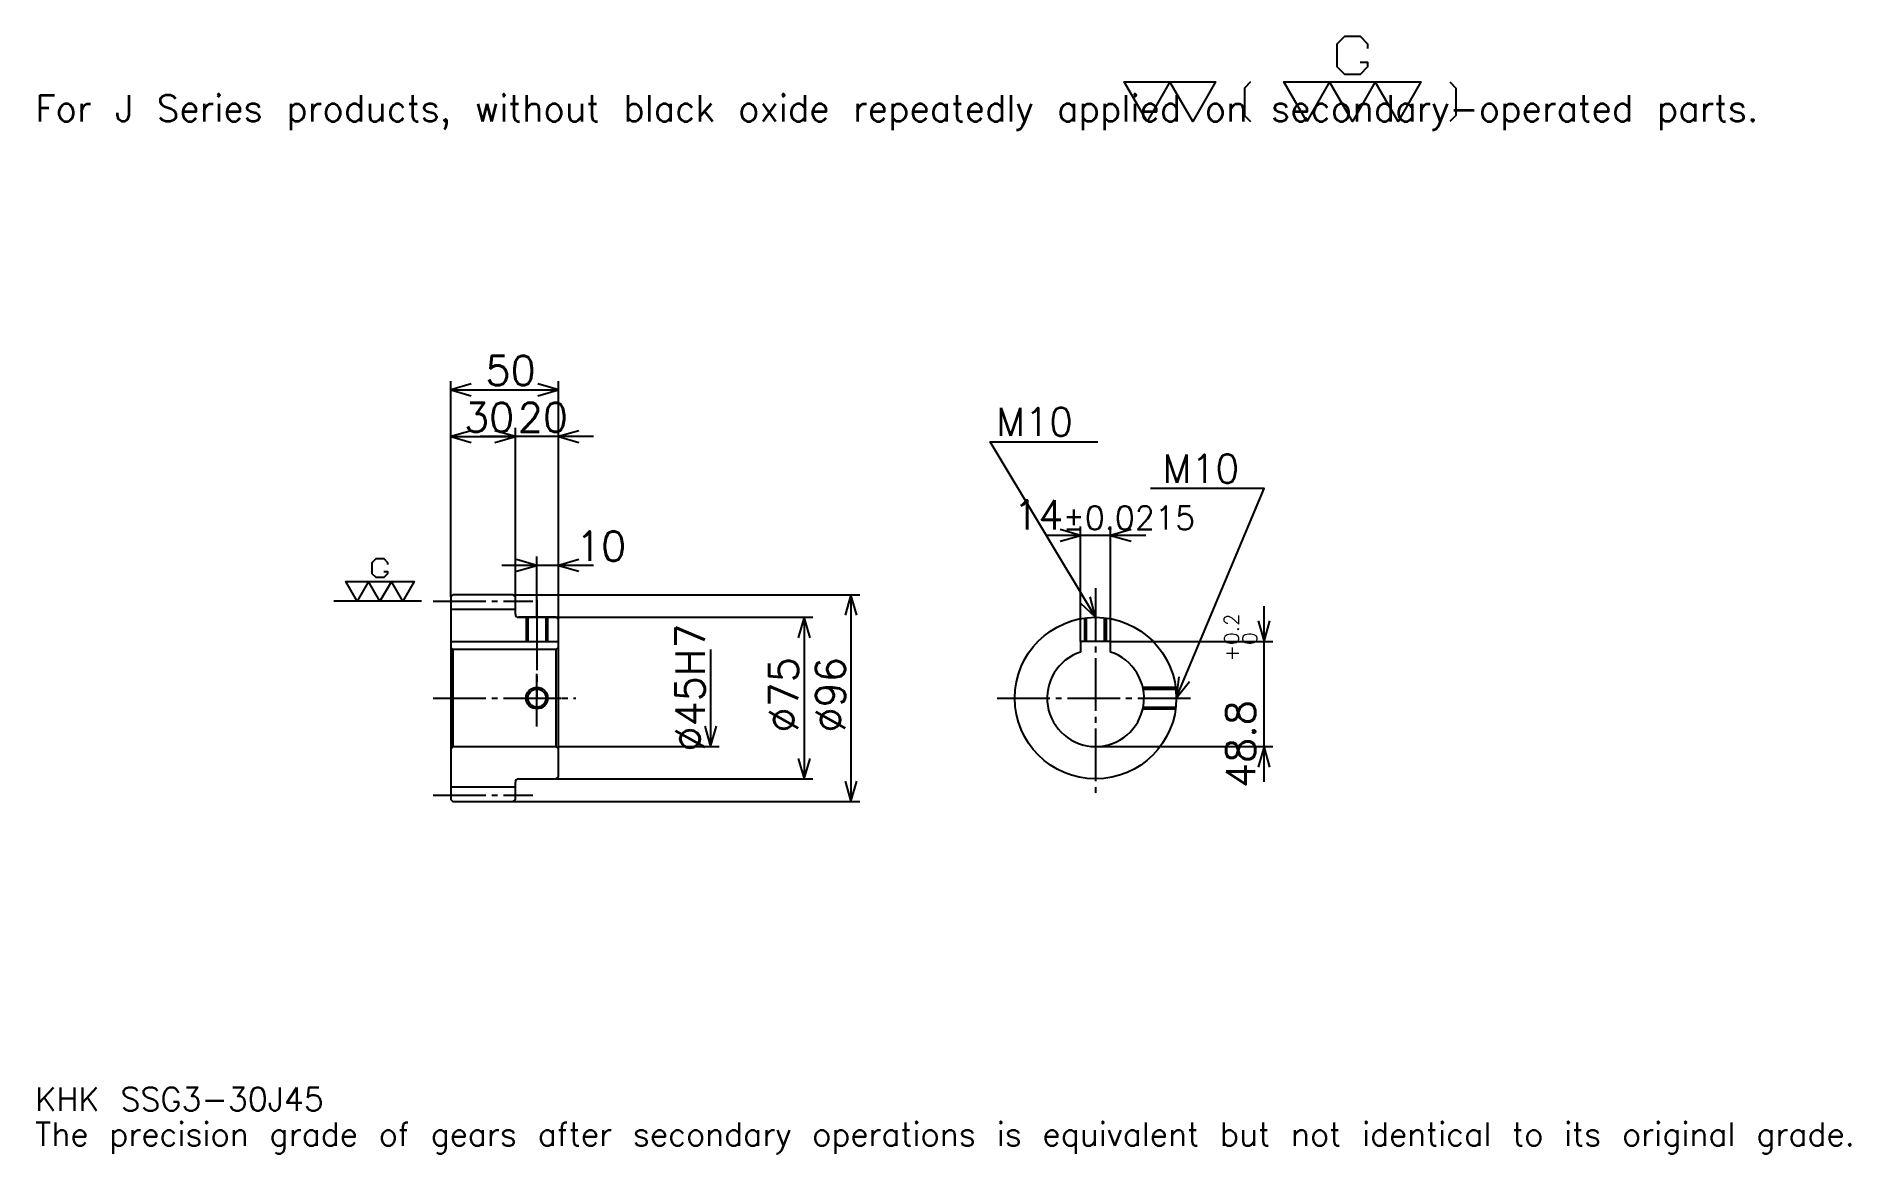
# Model space of a CAD drawing. Extents: x 28 to 870, y 10 to 529.
import ezdxf

# ---------------------------------------------------------------- set-up
doc = ezdxf.new("R2010")
doc.units = 0
doc.linetypes.add('DASHDOT', pattern=[32.608695, 24.456522, -2.717391, 2.717391, -2.717391])
doc.layers.get('0').update_dxf_attribs({"linetype": 'CONTINUOUS'})
doc.layers.add('DASHDOT', color=6, linetype='DASHDOT')
doc.styles.add('KANJI', font='TXT', dxfattribs={"bigfont": 'BIGFONT'})

msp = doc.modelspace()

# ---------------------------------------------------------------- linework, layer by layer
at = {"color": 5}
for p, q in [((220.108688, 269.467407), (220.108688, 368.652161)), ((220.108688, 364.576111), (270.108704, 364.576111)), ((270.108704, 269.467407), (270.108704, 368.652161)), ((250.108688, 269.467407), (250.108688, 346.913055)), ((220.108688, 342.836975), (250.108688, 342.836975)), ((286.413025, 342.836975), (233.804337, 342.836975)), ((542.869568, 297.010864), (496.260864, 297.010864)), ((512.565186, 247.767395), (512.565186, 301.086945)), ((526.565186, 247.767395), (526.565186, 301.086945)), ((260.108704, 269.467407), (260.108704, 287.130432)), ((286.413025, 283.054352), (243.804337, 283.054352)), ((220.108688, 268.467407), (220.108688, 269.467407)), ((249.108688, 269.467407), (270.108704, 269.467407)), ((250.108688, 268.467407), (250.108688, 269.467407)), ((260.108704, 258.967407), (260.108704, 269.467407)), ((260.108704, 258.967407), (260.108704, 269.467407)), ((270.108704, 269.467407), (410.054321, 269.467407)), ((270.108704, 257.967407), (270.108704, 269.467407)), ((405.978271, 269.467407), (405.978271, 173.467392)), ((597.82605, 182.66304), (597.82605, 264.071747)), ((251.608688, 258.967407), (270.108704, 258.967407)), ((270.108704, 258.967407), (388.315186, 258.967407)), ((384.239136, 258.967407), (384.239136, 183.967392)), ((526.565186, 247.767395), (601.902161, 247.767395)), ((340.760864, 243.967392), (340.760864, 198.967392)), ((270.108704, 198.967392), (344.836945, 198.967392)), ((519.565186, 198.967392), (601.902161, 198.967392)), ((251.608688, 183.967392), (270.108704, 183.967392)), ((270.108704, 183.967392), (388.315186, 183.967392)), ((249.108688, 173.467392), (270.108704, 173.467392)), ((270.108704, 173.467392), (410.054321, 173.467392))]:
    msp.add_line(p, q, dxfattribs=at)
at = {"color": 7}
msp.add_line((206.521729, 266.467407), (165.760864, 266.467407), dxfattribs=at)
at = {"color": 4}
for p, q in [((220.108688, 262.717407), (250.108688, 262.717407)), ((220.108688, 247.767395), (270.108704, 247.767395)), ((269.108704, 243.967392), (270.108704, 244.967392)), ((221.108688, 243.967392), (221.108688, 198.967392)), ((269.108704, 198.967392), (270.108704, 197.967392)), ((220.108688, 180.217392), (250.108688, 180.217392))]:
    msp.add_line(p, q, dxfattribs=at)
at = {"color": 7}
for points in [[(642.391296, 516.684753), (645.92395, 516.684753), (645.92395, 514.565186), (642.391296, 511.032593), (635.326111, 511.032593), (631.793518, 514.565186), (631.793518, 525.163025), (635.326111, 528.695679), (642.391296, 528.695679), (645.92395, 525.163025), (645.92395, 523.043457)], [(543.478271, 489.130432), (532.880432, 507.5), (575.271729, 507.5), (564.67395, 489.130432), (554.076111, 507.5), (543.478271, 489.130432)], [(591.521729, 507.5), (588.695679, 504.67392), (588.695679, 491.956512), (591.521729, 489.130432)], [(617.663086, 489.130432), (607.065247, 507.5), (670.652161, 507.5), (660.054382, 489.130432), (649.456543, 507.5), (638.858704, 489.130432), (628.260864, 507.5), (617.663086, 489.130432)], [(684.076111, 507.5), (686.902222, 504.67392), (686.902222, 491.956512), (684.076111, 489.130432)], [(188.994568, 280.244568), (190.760864, 280.244568), (190.760864, 279.184784), (188.994568, 277.418488), (185.461945, 277.418488), (183.695648, 279.184784), (183.695648, 284.483704), (185.461945, 286.25), (188.994568, 286.25), (190.760864, 284.483704), (190.760864, 283.42392)], [(176.630432, 266.467407), (171.331512, 275.652161), (203.125, 275.652161), (197.82608, 266.467407), (192.527161, 275.652161), (187.228256, 266.467407), (181.929337, 275.652161), (176.630432, 266.467407)]]:
    msp.add_lwpolyline(points, dxfattribs=at)
at = {"color": 5}
for points in [[(229.619553, 367.293488), (220.108688, 364.576111), (229.619553, 361.858704)], [(260.597809, 361.858704), (270.108704, 364.576111), (260.597809, 367.293488)], [(229.619553, 345.554352), (220.108688, 342.836975), (229.619553, 340.119568)], [(240.597824, 340.119568), (250.108688, 342.836975), (240.597824, 345.554352)], [(240.597824, 340.119568), (250.108688, 342.836975), (240.597824, 345.554352)], [(279.619568, 345.554352), (270.108704, 342.836975), (279.619568, 340.119568)], [(519.565186, 258.967407), (470.652161, 340.489136), (520.652161, 340.489136)], [(557.065186, 221.467392), (597.82605, 318.75), (545.108704, 318.75)], [(503.054321, 294.293457), (512.565186, 297.010864), (503.054321, 299.728271)], [(536.07605, 299.728271), (526.565186, 297.010864), (536.07605, 294.293457)], [(250.597824, 280.336945), (260.108704, 283.054352), (250.597824, 285.771729)], [(279.619568, 285.771729), (270.108704, 283.054352), (279.619568, 280.336945)], [(408.695648, 259.956512), (405.978271, 269.467407), (403.260864, 259.956512)], [(512.341736, 265.724792), (519.565186, 258.967407), (517.002014, 268.520996)], [(386.956512, 249.456528), (384.239136, 258.967407), (381.521729, 249.456528)], [(595.108704, 257.278259), (597.82605, 247.767395), (600.543457, 257.278259)], [(558.234314, 231.289505), (557.065186, 221.467392), (563.246887, 229.18927)], [(338.043457, 208.478256), (340.760864, 198.967392), (343.478271, 208.478256)], [(600.543457, 189.456512), (597.82605, 198.967392), (595.108704, 189.456512)], [(381.521729, 193.478256), (384.239136, 183.967392), (386.956512, 193.478256)], [(403.260864, 182.978271), (405.978271, 173.467392), (408.695648, 182.978271)]]:
    msp.add_lwpolyline(points, dxfattribs=at)
at = {"color": 4}
for points in [[(250.108688, 260.467407), (250.108688, 268.467407), (249.108688, 269.467407), (221.108688, 269.467407), (220.108688, 268.467407), (220.108688, 197.967392)], [(251.608688, 183.967392), (269.108704, 183.967392), (270.108704, 184.967392), (270.108704, 257.967407), (269.108704, 258.967407), (251.608688, 258.967407)], [(255.108688, 258.967407), (255.108688, 247.767395)], [(255.918686, 258.967407), (255.918686, 247.767395)], [(264.298676, 258.967407), (264.298676, 247.767395)], [(265.108704, 258.967407), (265.108704, 247.767395)], [(514.565186, 247.767395), (514.565186, 258.632568)], [(515.375183, 247.767395), (515.375183, 258.732574)], [(523.755188, 247.767395), (523.755188, 258.732574)], [(524.565186, 247.767395), (524.565186, 258.632568)], [(220.108688, 197.967392), (221.108688, 198.967392), (269.108704, 198.967392), (269.108704, 243.967392), (221.108688, 243.967392), (220.108688, 244.967392)], [(526.565186, 242.8508), (526.565186, 247.767395), (512.565186, 247.767395), (512.565186, 242.8508)], [(541.502625, 226.467392), (556.730347, 226.467392)], [(541.671631, 225.657394), (556.830383, 225.657394)], [(541.502625, 216.467392), (556.730347, 216.467392)], [(541.671631, 217.27739), (556.830383, 217.27739)], [(220.108688, 197.967392), (220.108688, 174.467392), (221.108688, 173.467392), (249.108688, 173.467392), (250.108688, 174.467392), (250.108688, 182.467392)]]:
    msp.add_lwpolyline(points, dxfattribs=at)
for centre, radius in [((519.565186, 221.467392), 37.5), ((260.108704, 221.467392), 4.19)]:
    msp.add_circle(centre, radius, dxfattribs=at)
at = {"color": 7}
msp.add_circle((260.108704, 221.467392), 5, dxfattribs=at)
at = {"color": 4}
for centre, radius, start, end in [((251.608688, 260.467407), 1.5, 180, 270), ((519.565186, 221.467392), 22.5, 108.12620381, 71.87379619), ((251.608688, 182.467392), 1.5, 90, 180)]:
    msp.add_arc(centre, radius, start, end, dxfattribs=at)
at = {"layer": 'DASHDOT', "color": 7}
for p, q in [((519.565186, 272.554352), (519.565186, 175.815216)), ((211.956512, 266.467407), (258.260864, 266.467407)), ((260.108704, 258.967407), (260.108704, 221.467392)), ((211.956512, 221.467392), (278.260864, 221.467392)), ((473.913025, 221.467392), (565.217407, 221.467392)), ((211.956512, 176.467392), (258.260864, 176.467392))]:
    msp.add_line(p, q, dxfattribs=at)
for points in [[(260.108704, 267.119568), (260.108704, 239.615219)], [(260.108704, 208.315216), (260.108704, 234.619568)], [(246.956512, 221.467392), (273.260864, 221.467392)]]:
    msp.add_lwpolyline(points, dxfattribs=at)

# ---------------------------------------------------------------- texts
at = {"color": 7, "style": 'KANJI'}
for s, height, p in [('For J Series products, without black oxide repeatedly applied on secondary-operated parts.', 12.228261, (27.173914, 489.130432)), ('50', 13.586957, (236.277161, 366.75)), ('30', 13.586957, (226.277161, 345.010864)), ('20', 13.586957, (251.277161, 345.010864)), ('M10', 13.043479, (473.369568, 343.206512)), ('M10', 13.043479, (550.543457, 321.467407)), ('14', 13.586957, (481.328796, 299.728271)), ('%%p0.0215', 10.869565, (504.289124, 299.728271)), ('10', 13.586957, (278.260864, 285.228271)), ('KHK SSG3-30J45', 10.869565, (27.173914, 29.891304)), ('The precision grade of gears after secondary operations is equivalent but not identical to its original grade.', 10.869565, (27.173914, 13.586957))]:
    msp.add_text(s, height=height, dxfattribs=at).set_placement(p)
for s, height, p in [('%%c45H7', 13.586957, (338.043457, 196.671204)), ('0.2', 6.793478, (586.141296, 246.164536)), ('+', 6.793478, (586.141296, 238.555832)), ('0', 6.793478, (594.565186, 246.164536)), ('%%c75', 13.586957, (381.521729, 205.502716)), ('%%c96', 13.586957, (403.260864, 205.502716)), ('48.8', 13.586957, (593.75, 179.746109))]:
    msp.add_text(s, height=height, rotation=90, dxfattribs=at).set_placement(p)

doc.saveas('drawing.dxf')
